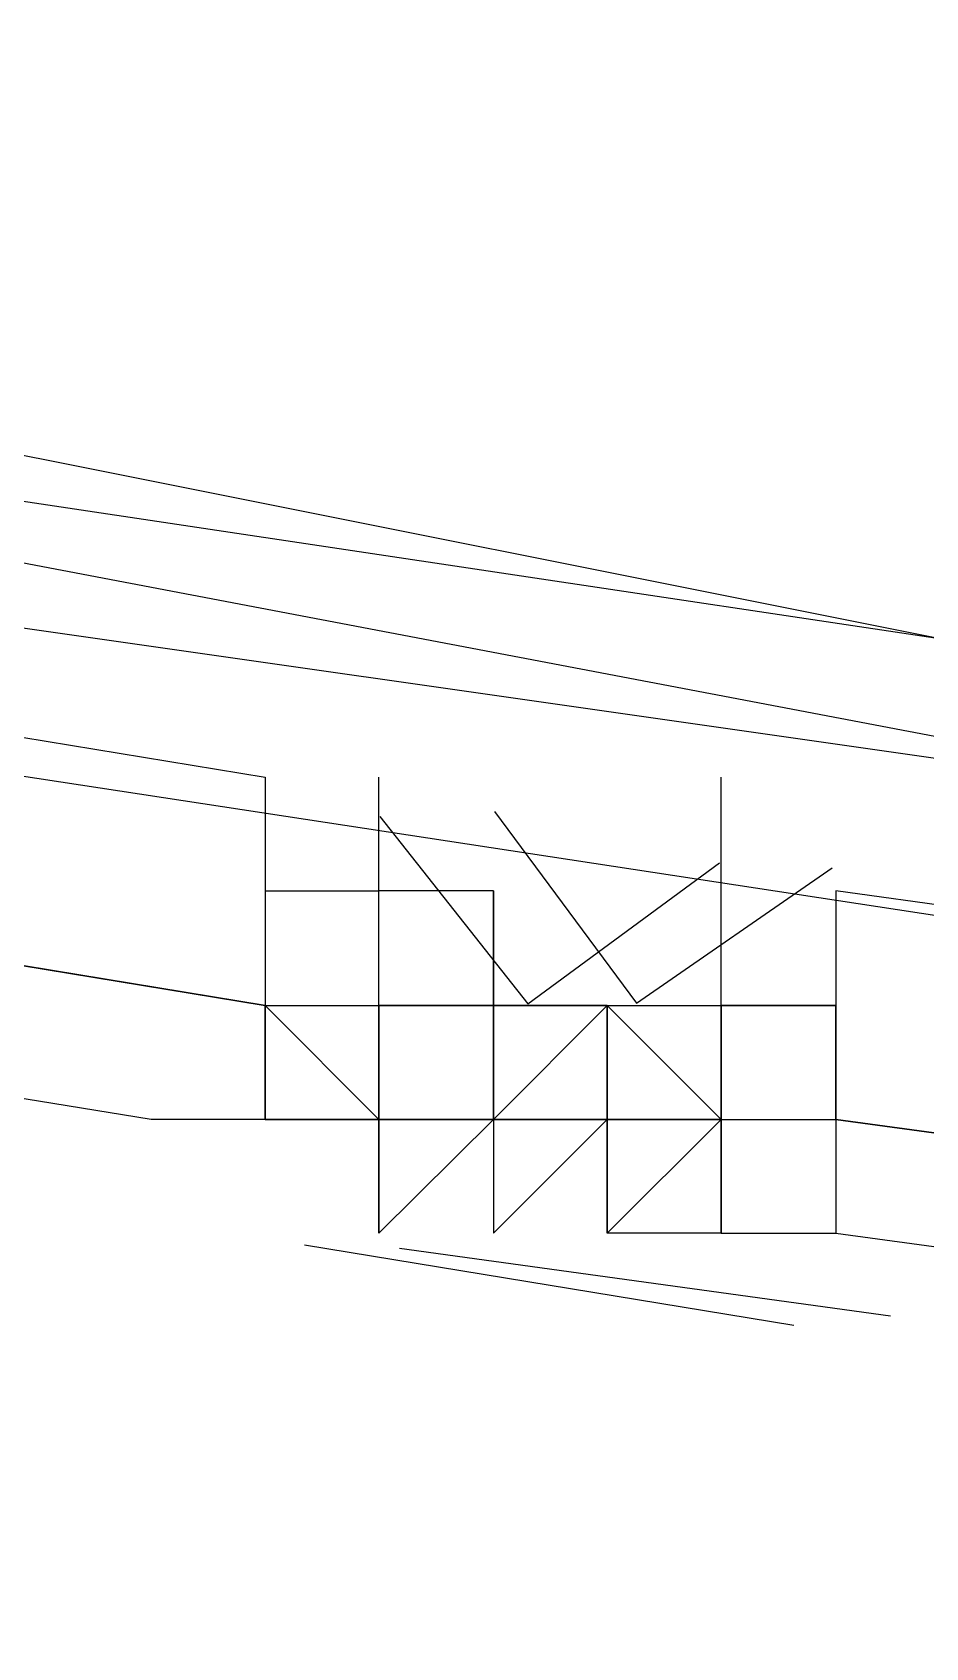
# Model space of a CAD drawing. Header units: feet. Extents: x -84 to 198, y -22 to 181.
# Drawn here: x 48.0128 to 48.1172, y 17.2893 to 17.4782 of the extents above; entities that cross this region are included whole.
import ezdxf

# ---------------------------------------------------------------- set-up
doc = ezdxf.new("R2010")
doc.units = ezdxf.units.FT
doc.layers.add('A-LINEA', color=7, linetype='CONTINUOUS')

msp = doc.modelspace()

# ---------------------------------------------------------------- linework, layer by layer
at = {"layer": 'A-LINEA'}
for p, q in [((48.04, 17.3911), (48.04, 17.3911)), ((48.04, 17.3911), (48.04, 17.3911)), ((48.04, 17.3911), (48.04, 17.3911)), ((48.04, 17.3911), (48.04, 17.3911)), ((48.04, 17.3911), (48.04, 17.3911)), ((48.04, 17.3911), (48.04, 17.3911)), ((48.04, 17.3911), (48.04, 17.3911)), ((48.04, 17.3911), (48.04, 17.3911)), ((48.0533, 17.3911), (48.0533, 17.3911)), ((48.0533, 17.3911), (48.0533, 17.3911)), ((48.0533, 17.3911), (48.0533, 17.3911)), ((48.0533, 17.3911), (48.0533, 17.3911)), ((48.04, 17.3778), (48.04, 17.3778)), ((48.04, 17.3778), (48.04, 17.3778)), ((48.04, 17.3778), (48.04, 17.3778)), ((48.04, 17.3778), (48.04, 17.3778)), ((48.04, 17.3778), (48.04, 17.3644)), ((48.04, 17.3778), (48.04, 17.3778)), ((48.04, 17.3778), (48.04, 17.3778)), ((48.04, 17.3778), (48.04, 17.3778)), ((48.04, 17.3778), (48.04, 17.3778)), ((48.04, 17.3778), (48.04, 17.3778)), ((48.04, 17.3778), (48.04, 17.3778)), ((48.04, 17.3778), (48.0533, 17.3778)), ((48.04, 17.3778), (48.04, 17.3778)), ((48.04, 17.3778), (48.04, 17.3778)), ((48.04, 17.3778), (48.04, 17.3778)), ((48.04, 17.3778), (48.04, 17.3778)), ((48.04, 17.3778), (48.04, 17.3778)), ((48.04, 17.3778), (48.04, 17.3778)), ((48.04, 17.3778), (48.04, 17.3644)), ((48.04, 17.3778), (48.04, 17.3778)), ((48.04, 17.3778), (48.04, 17.3778)), ((48.04, 17.3778), (48.04, 17.3778)), ((48.04, 17.3778), (48.04, 17.3778)), ((48.04, 17.3778), (48.04, 17.3778)), ((48.04, 17.3778), (48.04, 17.3778)), ((48.04, 17.3778), (48.0533, 17.3778)), ((48.04, 17.3778), (48.04, 17.3778)), ((48.04, 17.3778), (48.04, 17.3778)), ((48.0533, 17.3778), (48.0533, 17.3778)), ((48.0533, 17.3778), (48.0533, 17.3778)), ((48.0533, 17.3778), (48.0533, 17.3778)), ((48.0533, 17.3778), (48.0533, 17.3778)), ((48.0533, 17.3778), (48.0533, 17.3778)), ((48.0667, 17.3778), (48.0533, 17.3778)), ((48.0533, 17.3778), (48.0533, 17.3778)), ((48.0533, 17.3778), (48.0533, 17.3778)), ((48.0533, 17.3778), (48.0533, 17.3778)), ((48.0533, 17.3644), (48.0533, 17.3778)), ((48.0533, 17.3644), (48.0533, 17.3778)), ((48.0533, 17.3778), (48.0533, 17.3778)), ((48.0533, 17.3778), (48.0533, 17.3778)), ((48.0533, 17.3778), (48.0533, 17.3778)), ((48.0533, 17.3778), (48.0533, 17.3778)), ((48.0533, 17.3778), (48.0533, 17.3778)), ((48.0533, 17.3778), (48.0533, 17.3778)), ((48.0533, 17.3778), (48.0533, 17.3778)), ((48.0667, 17.3778), (48.0533, 17.3778)), ((48.0533, 17.3778), (48.0533, 17.3778)), ((48.0533, 17.3778), (48.0533, 17.3778)), ((48.0533, 17.3778), (48.0533, 17.3778)), ((48.0533, 17.3644), (48.0533, 17.3778)), ((48.0533, 17.3644), (48.0533, 17.3778)), ((48.0533, 17.3778), (48.0533, 17.3778)), ((48.0533, 17.3778), (48.0533, 17.3778)), ((48.0667, 17.3644), (48.0667, 17.3778)), ((48.0667, 17.3644), (48.0667, 17.3778)), ((48.0933, 17.3778), (48.0933, 17.3778)), ((48.0933, 17.3778), (48.0933, 17.3778)), ((48.0933, 17.3778), (48.0933, 17.3778)), ((48.0933, 17.3778), (48.0933, 17.3778)), ((48.0933, 17.3778), (48.0933, 17.3778)), ((48.0933, 17.3778), (48.0933, 17.3778)), ((48.0933, 17.3778), (48.0933, 17.3778)), ((48.0933, 17.3778), (48.0933, 17.3778)), ((48.0933, 17.3778), (48.0933, 17.3778)), ((48.0933, 17.3778), (48.0933, 17.3778)), ((48.0933, 17.3778), (48.0933, 17.3778)), ((48.0933, 17.3778), (48.0933, 17.3778)), ((48.0933, 17.3778), (48.0933, 17.3778)), ((48.0933, 17.3778), (48.0933, 17.3778)), ((48.1067, 17.3778), (48.1067, 17.3778)), ((48.1067, 17.3778), (48.1067, 17.3778)), ((48.1067, 17.3778), (48.1067, 17.3778)), ((48.1067, 17.3778), (48.1067, 17.3778)), ((48.1067, 17.3778), (48.1067, 17.3778)), ((48.1067, 17.3778), (48.1067, 17.3778)), ((48.1067, 17.3778), (48.1067, 17.3778)), ((48.1067, 17.3778), (48.1067, 17.3778)), ((48.1067, 17.3778), (48.1067, 17.3778)), ((48.1067, 17.3778), (48.1067, 17.3778)), ((48.1067, 17.3778), (48.1067, 17.3778)), ((48.1067, 17.3778), (48.1067, 17.3778)), ((48.1067, 17.3778), (48.1067, 17.3778)), ((48.1067, 17.3778), (48.1067, 17.3778)), ((48.1067, 17.3778), (48.1067, 17.3778)), ((48.1067, 17.3778), (48.1067, 17.3778)), ((48.04, 17.3644), (48.04, 17.3644)), ((48.04, 17.3644), (48.0533, 17.3644)), ((48.04, 17.3644), (48.0533, 17.3511)), ((48.04, 17.3644), (48.04, 17.3644)), ((48.04, 17.3644), (48.04, 17.3644)), ((48.04, 17.3644), (48.04, 17.3644)), ((48.04, 17.3644), (48.04, 17.3644)), ((48.04, 17.3511), (48.04, 17.3644)), ((48.04, 17.3511), (48.04, 17.3644)), ((48.04, 17.3644), (48.04, 17.3644)), ((48.04, 17.3644), (48.04, 17.3644)), ((48.04, 17.3644), (48.04, 17.3644)), ((48.04, 17.3644), (48.04, 17.3644)), ((48.04, 17.3644), (48.04, 17.3644)), ((48.04, 17.3644), (48.04, 17.3644)), ((48.04, 17.3644), (48.04, 17.3644)), ((48.04, 17.3644), (48.04, 17.3644)), ((48.04, 17.3644), (48.04, 17.3644)), ((48.04, 17.3644), (48.04, 17.3644)), ((48.04, 17.3644), (48.0533, 17.3644)), ((48.04, 17.3644), (48.0533, 17.3511)), ((48.04, 17.3644), (48.04, 17.3644)), ((48.04, 17.3644), (48.04, 17.3644)), ((48.04, 17.3644), (48.04, 17.3644)), ((48.04, 17.3644), (48.04, 17.3644)), ((48.04, 17.3511), (48.04, 17.3644)), ((48.04, 17.3511), (48.04, 17.3644)), ((48.04, 17.3644), (48.04, 17.3644)), ((48.04, 17.3644), (48.04, 17.3644)), ((48.04, 17.3644), (48.04, 17.3644)), ((48.04, 17.3644), (48.04, 17.3644)), ((48.04, 17.3644), (48.04, 17.3644)), ((48.04, 17.3644), (48.04, 17.3644)), ((48.04, 17.3644), (48.04, 17.3644)), ((48.04, 17.3644), (48.04, 17.3644)), ((48.04, 17.3644), (48.04, 17.3644)), ((48.0533, 17.3644), (48.0533, 17.3644)), ((48.0533, 17.3644), (48.0533, 17.3644)), ((48.0533, 17.3644), (48.0533, 17.3644)), ((48.0533, 17.3644), (48.0533, 17.3644)), ((48.0533, 17.3644), (48.0533, 17.3644)), ((48.0533, 17.3644), (48.0533, 17.3644)), ((48.0533, 17.3644), (48.0533, 17.3644)), ((48.0533, 17.3644), (48.0667, 17.3644)), ((48.0533, 17.3644), (48.0533, 17.3644)), ((48.0533, 17.3644), (48.0533, 17.3644)), ((48.0533, 17.3644), (48.0533, 17.3644)), ((48.0533, 17.3644), (48.0533, 17.3644)), ((48.0533, 17.3644), (48.0533, 17.3644)), ((48.0533, 17.3644), (48.0533, 17.3644)), ((48.0533, 17.3644), (48.0533, 17.3644)), ((48.0533, 17.3644), (48.0533, 17.3644)), ((48.0533, 17.3644), (48.0533, 17.3644)), ((48.0533, 17.3644), (48.0533, 17.3644)), ((48.0533, 17.3644), (48.0533, 17.3644)), ((48.0533, 17.3644), (48.0533, 17.3644)), ((48.0533, 17.3644), (48.0533, 17.3644)), ((48.0533, 17.3644), (48.0533, 17.3644)), ((48.0533, 17.3644), (48.0533, 17.3644)), ((48.0533, 17.3644), (48.0533, 17.3644)), ((48.0533, 17.3644), (48.0533, 17.3644)), ((48.0533, 17.3644), (48.0533, 17.3644)), ((48.0533, 17.3644), (48.0533, 17.3644)), ((48.0533, 17.3644), (48.0533, 17.3644)), ((48.0533, 17.3644), (48.0533, 17.3644)), ((48.0533, 17.3644), (48.0533, 17.3511)), ((48.0533, 17.3644), (48.0533, 17.3644)), ((48.0533, 17.3644), (48.0533, 17.3644)), ((48.0533, 17.3644), (48.0533, 17.3644)), ((48.0533, 17.3644), (48.0533, 17.3644)), ((48.0533, 17.3644), (48.0533, 17.3644)), ((48.0533, 17.3644), (48.0533, 17.3644)), ((48.0533, 17.3644), (48.0667, 17.3644)), ((48.0533, 17.3644), (48.0533, 17.3644)), ((48.0533, 17.3644), (48.0533, 17.3644)), ((48.0667, 17.3644), (48.0533, 17.3644)), ((48.0533, 17.3644), (48.0533, 17.3644)), ((48.0533, 17.3644), (48.0533, 17.3644)), ((48.0533, 17.3644), (48.0533, 17.3644)), ((48.0533, 17.3644), (48.0533, 17.3644)), ((48.0533, 17.3644), (48.0533, 17.3644)), ((48.0533, 17.3644), (48.0533, 17.3644)), ((48.0533, 17.3644), (48.0533, 17.3644)), ((48.0533, 17.3644), (48.0533, 17.3644)), ((48.0533, 17.3644), (48.0533, 17.3644)), ((48.0533, 17.3644), (48.0533, 17.3644)), ((48.0533, 17.3644), (48.0533, 17.3644)), ((48.0533, 17.3644), (48.0533, 17.3644)), ((48.0533, 17.3644), (48.0533, 17.3644)), ((48.0533, 17.3644), (48.0533, 17.3644)), ((48.0533, 17.3644), (48.0667, 17.3644)), ((48.0533, 17.3644), (48.0533, 17.3644)), ((48.0533, 17.3644), (48.0533, 17.3644)), ((48.0533, 17.3644), (48.0533, 17.3644)), ((48.0533, 17.3644), (48.0533, 17.3644)), ((48.0533, 17.3644), (48.0533, 17.3644)), ((48.0533, 17.3644), (48.0533, 17.3644)), ((48.0533, 17.3644), (48.0533, 17.3644)), ((48.0533, 17.3644), (48.0533, 17.3644)), ((48.0533, 17.3644), (48.0533, 17.3644)), ((48.0533, 17.3644), (48.0533, 17.3644)), ((48.0533, 17.3644), (48.0533, 17.3644)), ((48.0533, 17.3644), (48.0533, 17.3644)), ((48.0533, 17.3644), (48.0533, 17.3644)), ((48.0533, 17.3644), (48.0533, 17.3644)), ((48.0533, 17.3644), (48.0533, 17.3644)), ((48.0533, 17.3644), (48.0533, 17.3644)), ((48.0533, 17.3644), (48.0533, 17.3644)), ((48.0533, 17.3644), (48.0533, 17.3644)), ((48.0533, 17.3644), (48.0533, 17.3644)), ((48.0533, 17.3644), (48.0533, 17.3644)), ((48.0533, 17.3644), (48.0533, 17.3644)), ((48.0533, 17.3644), (48.0533, 17.3511)), ((48.0533, 17.3644), (48.0533, 17.3644)), ((48.0533, 17.3644), (48.0533, 17.3644)), ((48.0533, 17.3644), (48.0533, 17.3644)), ((48.0533, 17.3644), (48.0533, 17.3644)), ((48.0533, 17.3644), (48.0533, 17.3644)), ((48.0533, 17.3644), (48.0533, 17.3644)), ((48.0533, 17.3644), (48.0667, 17.3644)), ((48.0533, 17.3644), (48.0533, 17.3644)), ((48.0533, 17.3644), (48.0533, 17.3644)), ((48.0667, 17.3644), (48.0533, 17.3644)), ((48.0533, 17.3644), (48.0533, 17.3644)), ((48.0533, 17.3644), (48.0533, 17.3644)), ((48.0533, 17.3644), (48.0533, 17.3644)), ((48.0533, 17.3644), (48.0533, 17.3644)), ((48.0533, 17.3644), (48.0533, 17.3644)), ((48.0533, 17.3644), (48.0533, 17.3644)), ((48.0533, 17.3644), (48.0533, 17.3644)), ((48.0667, 17.3644), (48.0667, 17.3644)), ((48.0667, 17.3644), (48.0667, 17.3644)), ((48.0667, 17.3644), (48.0667, 17.3644)), ((48.0667, 17.3644), (48.0667, 17.3644)), ((48.0667, 17.3644), (48.0667, 17.3644)), ((48.0667, 17.3644), (48.0667, 17.3511)), ((48.0667, 17.3511), (48.0667, 17.3644)), ((48.0667, 17.3644), (48.0667, 17.3644)), ((48.0667, 17.3644), (48.08, 17.3644)), ((48.0667, 17.3644), (48.0667, 17.3644)), ((48.0667, 17.3644), (48.0667, 17.3644)), ((48.0667, 17.3644), (48.0667, 17.3644)), ((48.0667, 17.3644), (48.0667, 17.3511)), ((48.0667, 17.3644), (48.0667, 17.3644)), ((48.0667, 17.3644), (48.0667, 17.3644)), ((48.0667, 17.3644), (48.0667, 17.3511)), ((48.0667, 17.3644), (48.0667, 17.3644)), ((48.0667, 17.3644), (48.0667, 17.3644)), ((48.0667, 17.3511), (48.0667, 17.3644)), ((48.0667, 17.3644), (48.0667, 17.3644)), ((48.0667, 17.3644), (48.0667, 17.3511)), ((48.08, 17.3644), (48.0667, 17.3644)), ((48.0667, 17.3644), (48.0667, 17.3644)), ((48.0667, 17.3644), (48.0667, 17.3644)), ((48.0667, 17.3644), (48.0667, 17.3644)), ((48.0667, 17.3644), (48.0667, 17.3644)), ((48.08, 17.3644), (48.0667, 17.3511)), ((48.0667, 17.3644), (48.0667, 17.3644)), ((48.0667, 17.3644), (48.0667, 17.3644)), ((48.0667, 17.3644), (48.0667, 17.3644)), ((48.0667, 17.3644), (48.0667, 17.3644)), ((48.0667, 17.3644), (48.0667, 17.3644)), ((48.0667, 17.3644), (48.0667, 17.3644)), ((48.0667, 17.3644), (48.0667, 17.3644)), ((48.0667, 17.3644), (48.0667, 17.3644)), ((48.0667, 17.3644), (48.0667, 17.3644)), ((48.0667, 17.3644), (48.0667, 17.3511)), ((48.0667, 17.3644), (48.0667, 17.3644)), ((48.0667, 17.3644), (48.0667, 17.3644)), ((48.0667, 17.3644), (48.0667, 17.3644)), ((48.0667, 17.3644), (48.0667, 17.3644)), ((48.0667, 17.3644), (48.0667, 17.3644)), ((48.0667, 17.3644), (48.0667, 17.3644)), ((48.0667, 17.3644), (48.0667, 17.3644)), ((48.0667, 17.3644), (48.0667, 17.3511)), ((48.0667, 17.3511), (48.0667, 17.3644)), ((48.0667, 17.3644), (48.0667, 17.3644)), ((48.0667, 17.3644), (48.08, 17.3644)), ((48.0667, 17.3644), (48.0667, 17.3644)), ((48.0667, 17.3644), (48.0667, 17.3644)), ((48.0667, 17.3644), (48.0667, 17.3644)), ((48.0667, 17.3644), (48.0667, 17.3511)), ((48.0667, 17.3644), (48.0667, 17.3644)), ((48.0667, 17.3644), (48.0667, 17.3644)), ((48.0667, 17.3644), (48.0667, 17.3511)), ((48.0667, 17.3644), (48.0667, 17.3644)), ((48.0667, 17.3644), (48.0667, 17.3644)), ((48.0667, 17.3511), (48.0667, 17.3644)), ((48.0667, 17.3644), (48.0667, 17.3644)), ((48.0667, 17.3644), (48.0667, 17.3511)), ((48.08, 17.3644), (48.0667, 17.3644)), ((48.0667, 17.3644), (48.0667, 17.3644)), ((48.0667, 17.3644), (48.0667, 17.3644)), ((48.0667, 17.3644), (48.0667, 17.3644)), ((48.0667, 17.3644), (48.0667, 17.3644)), ((48.08, 17.3644), (48.0667, 17.3511)), ((48.0667, 17.3644), (48.0667, 17.3644)), ((48.0667, 17.3644), (48.0667, 17.3644)), ((48.0667, 17.3644), (48.0667, 17.3644)), ((48.0667, 17.3644), (48.0667, 17.3644)), ((48.0667, 17.3644), (48.0667, 17.3644)), ((48.0667, 17.3644), (48.0667, 17.3644)), ((48.0667, 17.3644), (48.0667, 17.3644)), ((48.0667, 17.3644), (48.0667, 17.3644)), ((48.0667, 17.3644), (48.0667, 17.3644)), ((48.0667, 17.3644), (48.0667, 17.3511)), ((48.0667, 17.3644), (48.0667, 17.3644)), ((48.0667, 17.3644), (48.0667, 17.3644)), ((48.08, 17.3644), (48.08, 17.3644)), ((48.08, 17.3644), (48.08, 17.3511)), ((48.08, 17.3644), (48.0933, 17.3644)), ((48.08, 17.3644), (48.08, 17.3644)), ((48.08, 17.3644), (48.08, 17.3644)), ((48.08, 17.3644), (48.08, 17.3644)), ((48.08, 17.3644), (48.08, 17.3644)), ((48.08, 17.3644), (48.08, 17.3644)), ((48.08, 17.3644), (48.08, 17.3644)), ((48.08, 17.3644), (48.08, 17.3644)), ((48.08, 17.3644), (48.08, 17.3644)), ((48.08, 17.3644), (48.0933, 17.3644)), ((48.08, 17.3644), (48.08, 17.3644)), ((48.08, 17.3644), (48.08, 17.3644)), ((48.08, 17.3644), (48.08, 17.3644)), ((48.08, 17.3511), (48.08, 17.3644)), ((48.08, 17.3644), (48.08, 17.3644)), ((48.08, 17.3644), (48.08, 17.3644)), ((48.08, 17.3644), (48.08, 17.3644)), ((48.08, 17.3644), (48.08, 17.3644)), ((48.08, 17.3644), (48.08, 17.3644)), ((48.08, 17.3644), (48.08, 17.3644)), ((48.08, 17.3644), (48.08, 17.3644)), ((48.08, 17.3644), (48.08, 17.3644)), ((48.08, 17.3644), (48.08, 17.3644)), ((48.08, 17.3644), (48.08, 17.3511)), ((48.08, 17.3644), (48.08, 17.3644)), ((48.08, 17.3644), (48.08, 17.3644)), ((48.08, 17.3644), (48.08, 17.3644)), ((48.08, 17.3644), (48.08, 17.3644)), ((48.08, 17.3644), (48.08, 17.3644)), ((48.08, 17.3511), (48.08, 17.3644)), ((48.08, 17.3644), (48.08, 17.3644)), ((48.08, 17.3644), (48.08, 17.3511)), ((48.08, 17.3644), (48.0933, 17.3644)), ((48.08, 17.3644), (48.08, 17.3644)), ((48.08, 17.3644), (48.08, 17.3644)), ((48.08, 17.3644), (48.08, 17.3644)), ((48.08, 17.3644), (48.08, 17.3644)), ((48.08, 17.3644), (48.08, 17.3644)), ((48.08, 17.3644), (48.08, 17.3644)), ((48.08, 17.3644), (48.08, 17.3644)), ((48.08, 17.3644), (48.08, 17.3644)), ((48.08, 17.3644), (48.0933, 17.3644)), ((48.08, 17.3644), (48.08, 17.3644)), ((48.08, 17.3644), (48.08, 17.3644)), ((48.08, 17.3644), (48.08, 17.3644)), ((48.08, 17.3511), (48.08, 17.3644)), ((48.08, 17.3644), (48.08, 17.3644)), ((48.08, 17.3644), (48.08, 17.3644)), ((48.08, 17.3644), (48.08, 17.3644)), ((48.08, 17.3644), (48.08, 17.3644)), ((48.08, 17.3644), (48.08, 17.3644)), ((48.08, 17.3644), (48.08, 17.3644)), ((48.08, 17.3644), (48.08, 17.3644)), ((48.08, 17.3644), (48.08, 17.3644)), ((48.08, 17.3644), (48.08, 17.3644)), ((48.08, 17.3644), (48.08, 17.3511)), ((48.08, 17.3644), (48.08, 17.3644)), ((48.08, 17.3644), (48.08, 17.3644)), ((48.08, 17.3644), (48.08, 17.3644)), ((48.08, 17.3644), (48.08, 17.3644)), ((48.08, 17.3644), (48.08, 17.3644)), ((48.08, 17.3511), (48.08, 17.3644)), ((48.0933, 17.3644), (48.0933, 17.3644)), ((48.0933, 17.3644), (48.0933, 17.3644)), ((48.0933, 17.3644), (48.0933, 17.3644)), ((48.0933, 17.3644), (48.0933, 17.3644)), ((48.0933, 17.3511), (48.0933, 17.3644)), ((48.0933, 17.3644), (48.0933, 17.3644)), ((48.0933, 17.3644), (48.0933, 17.3644)), ((48.0933, 17.3644), (48.0933, 17.3644)), ((48.0933, 17.3644), (48.0933, 17.3644)), ((48.0933, 17.3644), (48.0933, 17.3644)), ((48.0933, 17.3644), (48.0933, 17.3644)), ((48.0933, 17.3644), (48.0933, 17.3644)), ((48.0933, 17.3644), (48.0933, 17.3644)), ((48.0933, 17.3644), (48.0933, 17.3644)), ((48.0933, 17.3644), (48.0933, 17.3644)), ((48.1067, 17.3644), (48.0933, 17.3644)), ((48.0933, 17.3644), (48.0933, 17.3644)), ((48.0933, 17.3644), (48.0933, 17.3644)), ((48.0933, 17.3644), (48.0933, 17.3644)), ((48.0933, 17.3644), (48.0933, 17.3644)), ((48.0933, 17.3644), (48.0933, 17.3644)), ((48.0933, 17.3644), (48.0933, 17.3644)), ((48.0933, 17.3644), (48.0933, 17.3644)), ((48.0933, 17.3644), (48.0933, 17.3644)), ((48.1067, 17.3644), (48.0933, 17.3644)), ((48.0933, 17.3644), (48.0933, 17.3644)), ((48.0933, 17.3644), (48.0933, 17.3644)), ((48.0933, 17.3644), (48.0933, 17.3644)), ((48.0933, 17.3644), (48.1067, 17.3644)), ((48.0933, 17.3644), (48.0933, 17.3644)), ((48.0933, 17.3644), (48.0933, 17.3644)), ((48.0933, 17.3644), (48.0933, 17.3644)), ((48.0933, 17.3644), (48.0933, 17.3644)), ((48.0933, 17.3644), (48.0933, 17.3644)), ((48.0933, 17.3644), (48.0933, 17.3644)), ((48.0933, 17.3644), (48.0933, 17.3644)), ((48.0933, 17.3644), (48.0933, 17.3644)), ((48.0933, 17.3644), (48.0933, 17.3644)), ((48.0933, 17.3644), (48.0933, 17.3644)), ((48.0933, 17.3644), (48.0933, 17.3644)), ((48.0933, 17.3511), (48.0933, 17.3644)), ((48.0933, 17.3644), (48.0933, 17.3644)), ((48.0933, 17.3644), (48.0933, 17.3644)), ((48.0933, 17.3644), (48.0933, 17.3644)), ((48.0933, 17.3644), (48.0933, 17.3644)), ((48.0933, 17.3644), (48.0933, 17.3644)), ((48.0933, 17.3644), (48.0933, 17.3644)), ((48.0933, 17.3644), (48.0933, 17.3644)), ((48.0933, 17.3644), (48.0933, 17.3644)), ((48.0933, 17.3644), (48.0933, 17.3644)), ((48.0933, 17.3644), (48.0933, 17.3644)), ((48.1067, 17.3644), (48.0933, 17.3644)), ((48.0933, 17.3644), (48.0933, 17.3644)), ((48.0933, 17.3644), (48.0933, 17.3644)), ((48.0933, 17.3644), (48.0933, 17.3644)), ((48.0933, 17.3644), (48.0933, 17.3644)), ((48.0933, 17.3644), (48.0933, 17.3644)), ((48.0933, 17.3644), (48.0933, 17.3644)), ((48.0933, 17.3644), (48.0933, 17.3644)), ((48.0933, 17.3644), (48.0933, 17.3644)), ((48.1067, 17.3644), (48.0933, 17.3644)), ((48.0933, 17.3644), (48.0933, 17.3644)), ((48.0933, 17.3644), (48.0933, 17.3644)), ((48.0933, 17.3644), (48.0933, 17.3644)), ((48.0933, 17.3644), (48.1067, 17.3644)), ((48.0933, 17.3644), (48.0933, 17.3644)), ((48.0933, 17.3644), (48.0933, 17.3644)), ((48.0933, 17.3644), (48.0933, 17.3644)), ((48.0933, 17.3644), (48.0933, 17.3644)), ((48.0933, 17.3644), (48.0933, 17.3644)), ((48.0933, 17.3644), (48.0933, 17.3644)), ((48.0933, 17.3644), (48.0933, 17.3644)), ((48.1067, 17.3644), (48.1067, 17.3644)), ((48.1067, 17.3644), (48.1067, 17.3644)), ((48.1067, 17.3644), (48.1067, 17.3644)), ((48.1067, 17.3644), (48.1067, 17.3644)), ((48.1067, 17.3644), (48.1067, 17.3644)), ((48.1067, 17.3644), (48.1067, 17.3644)), ((48.1067, 17.3644), (48.1067, 17.3644)), ((48.1067, 17.3644), (48.1067, 17.3644)), ((48.1067, 17.3644), (48.1067, 17.3644)), ((48.1067, 17.3644), (48.1067, 17.3644)), ((48.1067, 17.3644), (48.1067, 17.3644)), ((48.1067, 17.3511), (48.1067, 17.3644)), ((48.1067, 17.3644), (48.1067, 17.3644)), ((48.1067, 17.3644), (48.1067, 17.3644)), ((48.1067, 17.3644), (48.1067, 17.3644)), ((48.1067, 17.3644), (48.1067, 17.3644)), ((48.1067, 17.3644), (48.1067, 17.3644)), ((48.1067, 17.3644), (48.1067, 17.3644)), ((48.1067, 17.3644), (48.1067, 17.3644)), ((48.1067, 17.3644), (48.1067, 17.3644)), ((48.1067, 17.3644), (48.1067, 17.3644)), ((48.1067, 17.3644), (48.1067, 17.3644)), ((48.1067, 17.3644), (48.1067, 17.3644)), ((48.1067, 17.3511), (48.1067, 17.3644)), ((48.04, 17.3511), (48.04, 17.3511)), ((48.04, 17.3511), (48.04, 17.3511)), ((48.04, 17.3511), (48.04, 17.3511)), ((48.04, 17.3511), (48.04, 17.3511)), ((48.04, 17.3511), (48.04, 17.3511)), ((48.04, 17.3511), (48.04, 17.3511)), ((48.04, 17.3511), (48.04, 17.3511)), ((48.04, 17.3511), (48.04, 17.3511)), ((48.04, 17.3511), (48.0533, 17.3511)), ((48.04, 17.3511), (48.04, 17.3511)), ((48.04, 17.3511), (48.04, 17.3511)), ((48.04, 17.3511), (48.04, 17.3511)), ((48.04, 17.3511), (48.04, 17.3511)), ((48.04, 17.3511), (48.04, 17.3511)), ((48.04, 17.3511), (48.04, 17.3511)), ((48.0533, 17.3511), (48.04, 17.3511)), ((48.04, 17.3511), (48.04, 17.3511)), ((48.04, 17.3511), (48.04, 17.3511)), ((48.04, 17.3511), (48.04, 17.3511)), ((48.04, 17.3511), (48.04, 17.3511)), ((48.04, 17.3511), (48.04, 17.3511)), ((48.04, 17.3511), (48.04, 17.3511)), ((48.04, 17.3511), (48.04, 17.3511)), ((48.04, 17.3511), (48.04, 17.3511)), ((48.04, 17.3511), (48.04, 17.3511)), ((48.04, 17.3511), (48.04, 17.3511)), ((48.04, 17.3511), (48.04, 17.3511)), ((48.04, 17.3511), (48.04, 17.3511)), ((48.04, 17.3511), (48.04, 17.3511)), ((48.04, 17.3511), (48.04, 17.3511)), ((48.04, 17.3511), (48.04, 17.3511)), ((48.04, 17.3511), (48.04, 17.3511)), ((48.04, 17.3511), (48.04, 17.3511)), ((48.04, 17.3511), (48.0533, 17.3511)), ((48.04, 17.3511), (48.04, 17.3511)), ((48.04, 17.3511), (48.04, 17.3511)), ((48.04, 17.3511), (48.04, 17.3511)), ((48.04, 17.3511), (48.04, 17.3511)), ((48.04, 17.3511), (48.04, 17.3511)), ((48.04, 17.3511), (48.04, 17.3511)), ((48.0533, 17.3511), (48.04, 17.3511)), ((48.04, 17.3511), (48.04, 17.3511)), ((48.04, 17.3511), (48.04, 17.3511)), ((48.04, 17.3511), (48.04, 17.3511)), ((48.04, 17.3511), (48.04, 17.3511)), ((48.04, 17.3511), (48.04, 17.3511)), ((48.04, 17.3511), (48.04, 17.3511)), ((48.04, 17.3511), (48.04, 17.3511)), ((48.04, 17.3511), (48.04, 17.3511)), ((48.04, 17.3511), (48.04, 17.3511)), ((48.0533, 17.3511), (48.0533, 17.3511)), ((48.0533, 17.3511), (48.0533, 17.3511)), ((48.0533, 17.3511), (48.0667, 17.3511)), ((48.0533, 17.3511), (48.0533, 17.3511)), ((48.0533, 17.3511), (48.0533, 17.3511)), ((48.0533, 17.3511), (48.0533, 17.3511)), ((48.0533, 17.3511), (48.0533, 17.3511)), ((48.0533, 17.3511), (48.0533, 17.3511)), ((48.0533, 17.3511), (48.0533, 17.3511)), ((48.0533, 17.3511), (48.0533, 17.3511)), ((48.0533, 17.3511), (48.0533, 17.3511)), ((48.0533, 17.3511), (48.0533, 17.3511)), ((48.0533, 17.3511), (48.0533, 17.3511)), ((48.0533, 17.3511), (48.0533, 17.3511)), ((48.0533, 17.3511), (48.0533, 17.3511)), ((48.0533, 17.3511), (48.0533, 17.3511)), ((48.0533, 17.3511), (48.0533, 17.3511)), ((48.0533, 17.3511), (48.0533, 17.3511)), ((48.0533, 17.3511), (48.0533, 17.3511)), ((48.0533, 17.3511), (48.0533, 17.3511)), ((48.0533, 17.3511), (48.0533, 17.3511)), ((48.0533, 17.3511), (48.0533, 17.3511)), ((48.0533, 17.3511), (48.0533, 17.3511)), ((48.0533, 17.3511), (48.0533, 17.3511)), ((48.0533, 17.3511), (48.0533, 17.3511)), ((48.0533, 17.3511), (48.0533, 17.3511)), ((48.0533, 17.3511), (48.0533, 17.3511)), ((48.0533, 17.3511), (48.0533, 17.3511)), ((48.0533, 17.3511), (48.0533, 17.3511)), ((48.0667, 17.3511), (48.0533, 17.3511)), ((48.0667, 17.3511), (48.0533, 17.3511)), ((48.0533, 17.3511), (48.0533, 17.3511)), ((48.0533, 17.3511), (48.0533, 17.3511)), ((48.0533, 17.3511), (48.0533, 17.3511)), ((48.0533, 17.3511), (48.0533, 17.3511)), ((48.0533, 17.3511), (48.0533, 17.3511)), ((48.0533, 17.3511), (48.0533, 17.3511)), ((48.0667, 17.3511), (48.0533, 17.3511)), ((48.0533, 17.3511), (48.0533, 17.3511)), ((48.0533, 17.3511), (48.0533, 17.3511)), ((48.0533, 17.3511), (48.0533, 17.3511)), ((48.0533, 17.3511), (48.0533, 17.3511)), ((48.0533, 17.3511), (48.0533, 17.3511)), ((48.0533, 17.3511), (48.0533, 17.3511)), ((48.0533, 17.3511), (48.0533, 17.3511)), ((48.0533, 17.3511), (48.0533, 17.3511)), ((48.0533, 17.3511), (48.0533, 17.3511)), ((48.0533, 17.3511), (48.0533, 17.3378)), ((48.0533, 17.3511), (48.0533, 17.3511)), ((48.0533, 17.3511), (48.0533, 17.3511)), ((48.0533, 17.3511), (48.0533, 17.3511)), ((48.0533, 17.3511), (48.0533, 17.3511)), ((48.0533, 17.3378), (48.0533, 17.3511)), ((48.0533, 17.3511), (48.0667, 17.3511)), ((48.0533, 17.3511), (48.0533, 17.3511)), ((48.0533, 17.3511), (48.0533, 17.3511)), ((48.0533, 17.3511), (48.0667, 17.3511)), ((48.0533, 17.3511), (48.0533, 17.3511)), ((48.0533, 17.3511), (48.0533, 17.3511)), ((48.0533, 17.3511), (48.0533, 17.3511)), ((48.0533, 17.3511), (48.0533, 17.3511)), ((48.0533, 17.3511), (48.0533, 17.3511)), ((48.0533, 17.3511), (48.0533, 17.3511)), ((48.0533, 17.3511), (48.0533, 17.3511)), ((48.0533, 17.3511), (48.0533, 17.3511)), ((48.0533, 17.3511), (48.0533, 17.3511)), ((48.0533, 17.3511), (48.0533, 17.3511)), ((48.0533, 17.3511), (48.0533, 17.3511)), ((48.0533, 17.3511), (48.0533, 17.3511)), ((48.0533, 17.3511), (48.0533, 17.3511)), ((48.0533, 17.3511), (48.0533, 17.3511)), ((48.0533, 17.3511), (48.0533, 17.3511)), ((48.0533, 17.3511), (48.0533, 17.3511)), ((48.0533, 17.3511), (48.0533, 17.3511)), ((48.0533, 17.3511), (48.0533, 17.3511)), ((48.0533, 17.3511), (48.0533, 17.3511)), ((48.0533, 17.3511), (48.0533, 17.3511)), ((48.0533, 17.3511), (48.0533, 17.3511)), ((48.0533, 17.3511), (48.0533, 17.3511)), ((48.0533, 17.3511), (48.0533, 17.3511)), ((48.0533, 17.3511), (48.0533, 17.3511)), ((48.0533, 17.3511), (48.0533, 17.3511)), ((48.0533, 17.3511), (48.0533, 17.3511)), ((48.0667, 17.3511), (48.0533, 17.3511)), ((48.0667, 17.3511), (48.0533, 17.3511)), ((48.0533, 17.3511), (48.0533, 17.3511)), ((48.0533, 17.3511), (48.0533, 17.3511)), ((48.0533, 17.3511), (48.0533, 17.3511)), ((48.0533, 17.3511), (48.0533, 17.3511)), ((48.0533, 17.3511), (48.0533, 17.3511)), ((48.0533, 17.3511), (48.0533, 17.3511)), ((48.0667, 17.3511), (48.0533, 17.3511)), ((48.0533, 17.3511), (48.0533, 17.3511)), ((48.0533, 17.3511), (48.0533, 17.3511)), ((48.0533, 17.3511), (48.0533, 17.3511)), ((48.0533, 17.3511), (48.0533, 17.3511)), ((48.0533, 17.3511), (48.0533, 17.3511)), ((48.0533, 17.3511), (48.0533, 17.3511)), ((48.0533, 17.3511), (48.0533, 17.3511)), ((48.0533, 17.3511), (48.0533, 17.3511)), ((48.0533, 17.3511), (48.0533, 17.3511)), ((48.0533, 17.3511), (48.0533, 17.3378)), ((48.0533, 17.3511), (48.0533, 17.3511)), ((48.0533, 17.3511), (48.0533, 17.3511)), ((48.0533, 17.3511), (48.0533, 17.3511)), ((48.0533, 17.3511), (48.0533, 17.3511)), ((48.0533, 17.3378), (48.0533, 17.3511)), ((48.0533, 17.3511), (48.0667, 17.3511)), ((48.0667, 17.3511), (48.0667, 17.3511)), ((48.0667, 17.3511), (48.0667, 17.3511)), ((48.0667, 17.3511), (48.0667, 17.3511)), ((48.0667, 17.3511), (48.0667, 17.3511)), ((48.0667, 17.3511), (48.0667, 17.3511)), ((48.0667, 17.3511), (48.0667, 17.3511)), ((48.0667, 17.3511), (48.0667, 17.3511)), ((48.0667, 17.3378), (48.08, 17.3511)), ((48.0667, 17.3511), (48.0667, 17.3511)), ((48.0667, 17.3511), (48.0667, 17.3511)), ((48.0667, 17.3511), (48.0667, 17.3511)), ((48.0667, 17.3511), (48.0667, 17.3511)), ((48.0667, 17.3511), (48.0667, 17.3511)), ((48.0667, 17.3511), (48.0667, 17.3511)), ((48.0667, 17.3511), (48.0667, 17.3511)), ((48.0667, 17.3511), (48.0667, 17.3511)), ((48.0667, 17.3511), (48.0667, 17.3511)), ((48.0667, 17.3511), (48.0667, 17.3511)), ((48.0667, 17.3511), (48.0667, 17.3511)), ((48.0667, 17.3511), (48.0667, 17.3511)), ((48.0667, 17.3511), (48.0667, 17.3511)), ((48.0667, 17.3511), (48.0667, 17.3511)), ((48.0667, 17.3511), (48.0667, 17.3511)), ((48.0667, 17.3511), (48.0667, 17.3511)), ((48.0667, 17.3511), (48.0667, 17.3511)), ((48.0667, 17.3511), (48.0667, 17.3378)), ((48.0667, 17.3511), (48.0667, 17.3511)), ((48.0667, 17.3511), (48.0667, 17.3511)), ((48.0667, 17.3511), (48.0667, 17.3511)), ((48.08, 17.3511), (48.0667, 17.3511)), ((48.0667, 17.3511), (48.0667, 17.3511)), ((48.0667, 17.3511), (48.0667, 17.3511)), ((48.0667, 17.3511), (48.0667, 17.3511)), ((48.0667, 17.3511), (48.0667, 17.3511)), ((48.0667, 17.3511), (48.0667, 17.3511)), ((48.08, 17.3511), (48.0667, 17.3511)), ((48.0667, 17.3511), (48.0667, 17.3511)), ((48.08, 17.3511), (48.0667, 17.3511)), ((48.0667, 17.3511), (48.0667, 17.3511)), ((48.0667, 17.3511), (48.0667, 17.3511)), ((48.0667, 17.3511), (48.0667, 17.3511)), ((48.0667, 17.3511), (48.0667, 17.3511)), ((48.0667, 17.3511), (48.0667, 17.3511)), ((48.0667, 17.3511), (48.0667, 17.3511)), ((48.0667, 17.3511), (48.0667, 17.3511)), ((48.0667, 17.3511), (48.0667, 17.3511)), ((48.0667, 17.3511), (48.0667, 17.3511)), ((48.0667, 17.3511), (48.0667, 17.3511)), ((48.0667, 17.3511), (48.0667, 17.3511)), ((48.0667, 17.3511), (48.0667, 17.3511)), ((48.0667, 17.3511), (48.0667, 17.3511)), ((48.0667, 17.3378), (48.08, 17.3511)), ((48.0667, 17.3511), (48.0667, 17.3511)), ((48.0667, 17.3511), (48.0667, 17.3511)), ((48.0667, 17.3511), (48.0667, 17.3511)), ((48.0667, 17.3511), (48.0667, 17.3511)), ((48.0667, 17.3511), (48.0667, 17.3511)), ((48.0667, 17.3511), (48.0667, 17.3511)), ((48.0667, 17.3511), (48.0667, 17.3511)), ((48.0667, 17.3511), (48.0667, 17.3511)), ((48.0667, 17.3511), (48.0667, 17.3511)), ((48.0667, 17.3511), (48.0667, 17.3511)), ((48.0667, 17.3511), (48.0667, 17.3511)), ((48.0667, 17.3511), (48.0667, 17.3511)), ((48.0667, 17.3511), (48.0667, 17.3511)), ((48.0667, 17.3511), (48.0667, 17.3511)), ((48.0667, 17.3511), (48.0667, 17.3511)), ((48.0667, 17.3511), (48.0667, 17.3511)), ((48.0667, 17.3511), (48.0667, 17.3511)), ((48.0667, 17.3511), (48.0667, 17.3378)), ((48.0667, 17.3511), (48.0667, 17.3511)), ((48.0667, 17.3511), (48.0667, 17.3511)), ((48.0667, 17.3511), (48.0667, 17.3511)), ((48.08, 17.3511), (48.0667, 17.3511)), ((48.0667, 17.3511), (48.0667, 17.3511)), ((48.0667, 17.3511), (48.0667, 17.3511)), ((48.0667, 17.3511), (48.0667, 17.3511)), ((48.0667, 17.3511), (48.0667, 17.3511)), ((48.0667, 17.3511), (48.0667, 17.3511)), ((48.08, 17.3511), (48.0667, 17.3511)), ((48.0667, 17.3511), (48.0667, 17.3511)), ((48.08, 17.3511), (48.0667, 17.3511)), ((48.0667, 17.3511), (48.0667, 17.3511)), ((48.0667, 17.3511), (48.0667, 17.3511)), ((48.0667, 17.3511), (48.0667, 17.3511)), ((48.0667, 17.3511), (48.0667, 17.3511)), ((48.0667, 17.3511), (48.0667, 17.3511)), ((48.0667, 17.3511), (48.0667, 17.3511)), ((48.08, 17.3511), (48.08, 17.3511)), ((48.08, 17.3511), (48.08, 17.3511)), ((48.08, 17.3511), (48.08, 17.3511)), ((48.08, 17.3511), (48.08, 17.3511)), ((48.08, 17.3511), (48.08, 17.3378)), ((48.08, 17.3511), (48.08, 17.3511)), ((48.08, 17.3511), (48.08, 17.3511)), ((48.08, 17.3511), (48.08, 17.3511)), ((48.08, 17.3511), (48.08, 17.3511)), ((48.08, 17.3511), (48.08, 17.3511)), ((48.08, 17.3511), (48.0933, 17.3511)), ((48.08, 17.3511), (48.08, 17.3511)), ((48.08, 17.3511), (48.08, 17.3511)), ((48.08, 17.3511), (48.0933, 17.3511)), ((48.08, 17.3511), (48.08, 17.3511)), ((48.08, 17.3511), (48.08, 17.3378)), ((48.08, 17.3511), (48.08, 17.3511)), ((48.08, 17.3511), (48.08, 17.3511)), ((48.08, 17.3511), (48.08, 17.3511)), ((48.08, 17.3511), (48.08, 17.3511)), ((48.08, 17.3511), (48.08, 17.3511)), ((48.08, 17.3378), (48.08, 17.3511)), ((48.08, 17.3511), (48.08, 17.3511)), ((48.08, 17.3511), (48.08, 17.3511)), ((48.08, 17.3511), (48.08, 17.3511)), ((48.08, 17.3511), (48.08, 17.3511)), ((48.08, 17.3511), (48.08, 17.3511)), ((48.08, 17.3511), (48.08, 17.3511)), ((48.08, 17.3511), (48.08, 17.3511)), ((48.08, 17.3511), (48.08, 17.3511)), ((48.08, 17.3511), (48.08, 17.3511)), ((48.08, 17.3511), (48.08, 17.3511)), ((48.08, 17.3511), (48.08, 17.3511)), ((48.08, 17.3511), (48.08, 17.3511)), ((48.0933, 17.3511), (48.08, 17.3511)), ((48.08, 17.3511), (48.08, 17.3511)), ((48.08, 17.3511), (48.08, 17.3511)), ((48.08, 17.3511), (48.08, 17.3511)), ((48.08, 17.3511), (48.08, 17.3511)), ((48.08, 17.3511), (48.08, 17.3511)), ((48.08, 17.3511), (48.08, 17.3378)), ((48.08, 17.3511), (48.08, 17.3511)), ((48.08, 17.3511), (48.08, 17.3511)), ((48.08, 17.3511), (48.08, 17.3511)), ((48.08, 17.3511), (48.08, 17.3511)), ((48.08, 17.3511), (48.08, 17.3511)), ((48.08, 17.3511), (48.08, 17.3511)), ((48.08, 17.3511), (48.08, 17.3511)), ((48.08, 17.3511), (48.08, 17.3511)), ((48.08, 17.3511), (48.08, 17.3511)), ((48.08, 17.3511), (48.08, 17.3511)), ((48.08, 17.3511), (48.08, 17.3511)), ((48.08, 17.3511), (48.08, 17.3511)), ((48.08, 17.3511), (48.08, 17.3511)), ((48.08, 17.3511), (48.08, 17.3511)), ((48.08, 17.3511), (48.08, 17.3511)), ((48.08, 17.3511), (48.08, 17.3511)), ((48.08, 17.3511), (48.08, 17.3511)), ((48.08, 17.3511), (48.08, 17.3511)), ((48.08, 17.3511), (48.08, 17.3511)), ((48.08, 17.3511), (48.08, 17.3378)), ((48.08, 17.3511), (48.08, 17.3511)), ((48.08, 17.3511), (48.08, 17.3511)), ((48.08, 17.3511), (48.08, 17.3511)), ((48.08, 17.3511), (48.08, 17.3511)), ((48.08, 17.3511), (48.08, 17.3511)), ((48.08, 17.3511), (48.0933, 17.3511)), ((48.08, 17.3511), (48.08, 17.3511)), ((48.08, 17.3511), (48.08, 17.3511)), ((48.08, 17.3511), (48.0933, 17.3511)), ((48.08, 17.3511), (48.08, 17.3511)), ((48.08, 17.3511), (48.08, 17.3378)), ((48.08, 17.3511), (48.08, 17.3511)), ((48.08, 17.3511), (48.08, 17.3511)), ((48.08, 17.3511), (48.08, 17.3511)), ((48.08, 17.3511), (48.08, 17.3511)), ((48.08, 17.3511), (48.08, 17.3511)), ((48.08, 17.3378), (48.08, 17.3511)), ((48.08, 17.3511), (48.08, 17.3511)), ((48.08, 17.3511), (48.08, 17.3511)), ((48.08, 17.3511), (48.08, 17.3511)), ((48.08, 17.3511), (48.08, 17.3511)), ((48.08, 17.3511), (48.08, 17.3511)), ((48.08, 17.3511), (48.08, 17.3511)), ((48.08, 17.3511), (48.08, 17.3511)), ((48.08, 17.3511), (48.08, 17.3511)), ((48.08, 17.3511), (48.08, 17.3511)), ((48.08, 17.3511), (48.08, 17.3511)), ((48.08, 17.3511), (48.08, 17.3511)), ((48.08, 17.3511), (48.08, 17.3511)), ((48.0933, 17.3511), (48.08, 17.3511)), ((48.08, 17.3511), (48.08, 17.3511)), ((48.08, 17.3511), (48.08, 17.3511)), ((48.08, 17.3511), (48.08, 17.3511)), ((48.08, 17.3511), (48.08, 17.3511)), ((48.08, 17.3511), (48.08, 17.3511)), ((48.08, 17.3511), (48.08, 17.3378)), ((48.08, 17.3511), (48.08, 17.3511)), ((48.08, 17.3511), (48.08, 17.3511)), ((48.08, 17.3511), (48.08, 17.3511)), ((48.08, 17.3511), (48.08, 17.3511)), ((48.08, 17.3511), (48.08, 17.3511)), ((48.08, 17.3511), (48.08, 17.3511)), ((48.08, 17.3511), (48.08, 17.3511)), ((48.08, 17.3511), (48.08, 17.3511)), ((48.08, 17.3511), (48.08, 17.3511)), ((48.08, 17.3511), (48.08, 17.3511)), ((48.08, 17.3511), (48.08, 17.3511)), ((48.08, 17.3511), (48.08, 17.3511)), ((48.08, 17.3511), (48.08, 17.3511)), ((48.08, 17.3511), (48.08, 17.3511)), ((48.08, 17.3511), (48.08, 17.3511)), ((48.0933, 17.3511), (48.0933, 17.3511)), ((48.0933, 17.3511), (48.0933, 17.3511)), ((48.0933, 17.3511), (48.0933, 17.3511)), ((48.0933, 17.3511), (48.0933, 17.3511)), ((48.0933, 17.3511), (48.0933, 17.3511)), ((48.0933, 17.3511), (48.0933, 17.3511)), ((48.0933, 17.3511), (48.0933, 17.3511)), ((48.0933, 17.3511), (48.0933, 17.3511)), ((48.0933, 17.3511), (48.0933, 17.3511)), ((48.0933, 17.3511), (48.0933, 17.3511)), ((48.0933, 17.3511), (48.0933, 17.3511)), ((48.0933, 17.3511), (48.0933, 17.3511)), ((48.0933, 17.3511), (48.0933, 17.3511)), ((48.0933, 17.3511), (48.0933, 17.3511)), ((48.0933, 17.3511), (48.0933, 17.3511)), ((48.0933, 17.3511), (48.0933, 17.3511)), ((48.0933, 17.3511), (48.0933, 17.3511)), ((48.0933, 17.3511), (48.0933, 17.3511)), ((48.0933, 17.3511), (48.0933, 17.3511)), ((48.0933, 17.3511), (48.0933, 17.3511)), ((48.0933, 17.3511), (48.0933, 17.3511)), ((48.0933, 17.3511), (48.0933, 17.3511)), ((48.0933, 17.3511), (48.0933, 17.3511)), ((48.0933, 17.3511), (48.0933, 17.3511)), ((48.0933, 17.3511), (48.0933, 17.3511)), ((48.0933, 17.3378), (48.0933, 17.3511)), ((48.0933, 17.3378), (48.0933, 17.3511)), ((48.0933, 17.3511), (48.0933, 17.3511)), ((48.0933, 17.3511), (48.0933, 17.3511)), ((48.0933, 17.3378), (48.0933, 17.3511)), ((48.0933, 17.3378), (48.0933, 17.3511)), ((48.0933, 17.3511), (48.0933, 17.3511)), ((48.0933, 17.3511), (48.0933, 17.3511)), ((48.0933, 17.3511), (48.1067, 17.3511)), ((48.0933, 17.3511), (48.1067, 17.3511)), ((48.0933, 17.3511), (48.0933, 17.3511)), ((48.0933, 17.3511), (48.0933, 17.3511)), ((48.0933, 17.3511), (48.0933, 17.3511)), ((48.0933, 17.3511), (48.0933, 17.3511)), ((48.0933, 17.3511), (48.0933, 17.3511)), ((48.0933, 17.3511), (48.0933, 17.3511)), ((48.0933, 17.3511), (48.0933, 17.3511)), ((48.0933, 17.3511), (48.0933, 17.3511)), ((48.0933, 17.3511), (48.0933, 17.3511)), ((48.0933, 17.3511), (48.0933, 17.3511)), ((48.0933, 17.3511), (48.0933, 17.3511)), ((48.0933, 17.3511), (48.0933, 17.3511)), ((48.0933, 17.3511), (48.0933, 17.3511)), ((48.0933, 17.3511), (48.0933, 17.3511)), ((48.0933, 17.3511), (48.0933, 17.3511)), ((48.0933, 17.3511), (48.0933, 17.3511)), ((48.0933, 17.3511), (48.0933, 17.3511)), ((48.0933, 17.3511), (48.0933, 17.3511)), ((48.0933, 17.3511), (48.0933, 17.3511)), ((48.0933, 17.3511), (48.0933, 17.3511)), ((48.0933, 17.3511), (48.0933, 17.3511)), ((48.0933, 17.3511), (48.0933, 17.3511)), ((48.0933, 17.3511), (48.0933, 17.3511)), ((48.0933, 17.3511), (48.0933, 17.3511)), ((48.0933, 17.3511), (48.0933, 17.3511)), ((48.0933, 17.3378), (48.0933, 17.3511)), ((48.0933, 17.3378), (48.0933, 17.3511)), ((48.0933, 17.3511), (48.0933, 17.3511)), ((48.0933, 17.3511), (48.0933, 17.3511)), ((48.0933, 17.3378), (48.0933, 17.3511)), ((48.0933, 17.3378), (48.0933, 17.3511)), ((48.0933, 17.3511), (48.0933, 17.3511)), ((48.0933, 17.3511), (48.0933, 17.3511)), ((48.0933, 17.3511), (48.1067, 17.3511)), ((48.0933, 17.3511), (48.1067, 17.3511)), ((48.1067, 17.3511), (48.1067, 17.3511)), ((48.1067, 17.3511), (48.1067, 17.3511)), ((48.1067, 17.3511), (48.1067, 17.3511)), ((48.1067, 17.3511), (48.1067, 17.3511)), ((48.1067, 17.3511), (48.1067, 17.3511)), ((48.1067, 17.3511), (48.1067, 17.3511)), ((48.1067, 17.3511), (48.1067, 17.3511)), ((48.1067, 17.3511), (48.1067, 17.3511)), ((48.1067, 17.3511), (48.1067, 17.3511)), ((48.1067, 17.3511), (48.1067, 17.3511)), ((48.1067, 17.3511), (48.1067, 17.3511)), ((48.1067, 17.3511), (48.1067, 17.3511)), ((48.1067, 17.3511), (48.1067, 17.3511)), ((48.1067, 17.3511), (48.1067, 17.3511)), ((48.1067, 17.3511), (48.1067, 17.3511)), ((48.1067, 17.3511), (48.1067, 17.3511)), ((48.1067, 17.3511), (48.1067, 17.3511)), ((48.1067, 17.3511), (48.1067, 17.3511)), ((48.1067, 17.3511), (48.1067, 17.3511)), ((48.1067, 17.3511), (48.1067, 17.3511)), ((48.1067, 17.3511), (48.1067, 17.3511)), ((48.1067, 17.3511), (48.1067, 17.3511)), ((48.1067, 17.3511), (48.1067, 17.3511)), ((48.1067, 17.3511), (48.1067, 17.3511)), ((48.1067, 17.3511), (48.1067, 17.3511)), ((48.1067, 17.3511), (48.1067, 17.3511)), ((48.0533, 17.3378), (48.0533, 17.3378)), ((48.0533, 17.3378), (48.0533, 17.3378)), ((48.0533, 17.3378), (48.0533, 17.3378)), ((48.0533, 17.3378), (48.0533, 17.3378)), ((48.0533, 17.3378), (48.0533, 17.3378)), ((48.0533, 17.3378), (48.0533, 17.3378)), ((48.0667, 17.3378), (48.0667, 17.3378)), ((48.0667, 17.3378), (48.0667, 17.3378)), ((48.0667, 17.3378), (48.0667, 17.3378)), ((48.0667, 17.3378), (48.0667, 17.3378)), ((48.0667, 17.3378), (48.0667, 17.3378)), ((48.0667, 17.3378), (48.0667, 17.3378)), ((48.08, 17.3378), (48.08, 17.3378)), ((48.08, 17.3378), (48.08, 17.3378)), ((48.08, 17.3378), (48.08, 17.3378)), ((48.08, 17.3378), (48.08, 17.3378)), ((48.08, 17.3378), (48.08, 17.3378)), ((48.08, 17.3378), (48.08, 17.3378)), ((48.08, 17.3378), (48.08, 17.3378)), ((48.08, 17.3378), (48.08, 17.3378)), ((48.08, 17.3378), (48.08, 17.3378)), ((48.08, 17.3378), (48.08, 17.3378)), ((48.08, 17.3378), (48.08, 17.3378)), ((48.08, 17.3378), (48.08, 17.3378)), ((48.08, 17.3378), (48.08, 17.3378)), ((48.08, 17.3378), (48.08, 17.3378)), ((48.0933, 17.3378), (48.08, 17.3378)), ((48.0933, 17.3378), (48.08, 17.3378)), ((48.08, 17.3378), (48.08, 17.3378)), ((48.08, 17.3378), (48.08, 17.3378)), ((48.08, 17.3378), (48.08, 17.3378)), ((48.08, 17.3378), (48.08, 17.3378)), ((48.08, 17.3378), (48.08, 17.3378)), ((48.08, 17.3378), (48.08, 17.3378)), ((48.08, 17.3378), (48.08, 17.3378)), ((48.08, 17.3378), (48.08, 17.3378)), ((48.08, 17.3378), (48.08, 17.3378)), ((48.08, 17.3378), (48.08, 17.3378)), ((48.08, 17.3378), (48.08, 17.3378)), ((48.08, 17.3378), (48.08, 17.3378)), ((48.08, 17.3378), (48.08, 17.3378)), ((48.08, 17.3378), (48.08, 17.3378)), ((48.08, 17.3378), (48.08, 17.3378)), ((48.08, 17.3378), (48.08, 17.3378)), ((48.08, 17.3378), (48.08, 17.3378)), ((48.08, 17.3378), (48.08, 17.3378)), ((48.08, 17.3378), (48.08, 17.3378)), ((48.08, 17.3378), (48.08, 17.3378)), ((48.08, 17.3378), (48.08, 17.3378)), ((48.08, 17.3378), (48.08, 17.3378)), ((48.08, 17.3378), (48.08, 17.3378)), ((48.08, 17.3378), (48.08, 17.3378)), ((48.0933, 17.3378), (48.08, 17.3378)), ((48.0933, 17.3378), (48.08, 17.3378)), ((48.08, 17.3378), (48.08, 17.3378)), ((48.08, 17.3378), (48.08, 17.3378)), ((48.08, 17.3378), (48.08, 17.3378)), ((48.08, 17.3378), (48.08, 17.3378)), ((48.08, 17.3378), (48.08, 17.3378)), ((48.08, 17.3378), (48.08, 17.3378)), ((48.08, 17.3378), (48.08, 17.3378)), ((48.08, 17.3378), (48.08, 17.3378)), ((48.08, 17.3378), (48.08, 17.3378)), ((48.08, 17.3378), (48.08, 17.3378)), ((48.0933, 17.3378), (48.0933, 17.3378)), ((48.0933, 17.3378), (48.0933, 17.3378)), ((48.0933, 17.3378), (48.0933, 17.3378)), ((48.0933, 17.3378), (48.0933, 17.3378)), ((48.0933, 17.3378), (48.0933, 17.3378)), ((48.0933, 17.3378), (48.0933, 17.3378)), ((48.0933, 17.3378), (48.0933, 17.3378)), ((48.0933, 17.3378), (48.1067, 17.3378)), ((48.0933, 17.3378), (48.0933, 17.3378)), ((48.0933, 17.3378), (48.0933, 17.3378)), ((48.0933, 17.3378), (48.0933, 17.3378)), ((48.0933, 17.3378), (48.0933, 17.3378)), ((48.0933, 17.3378), (48.0933, 17.3378)), ((48.0933, 17.3378), (48.0933, 17.3378)), ((48.0933, 17.3378), (48.0933, 17.3378)), ((48.0933, 17.3378), (48.0933, 17.3378)), ((48.0933, 17.3378), (48.0933, 17.3378)), ((48.0933, 17.3378), (48.0933, 17.3378)), ((48.0933, 17.3378), (48.0933, 17.3378)), ((48.0933, 17.3378), (48.0933, 17.3378)), ((48.0933, 17.3378), (48.0933, 17.3378)), ((48.0933, 17.3378), (48.0933, 17.3378)), ((48.0933, 17.3378), (48.0933, 17.3378)), ((48.0933, 17.3378), (48.0933, 17.3378)), ((48.0933, 17.3378), (48.0933, 17.3378)), ((48.0933, 17.3378), (48.1067, 17.3378)), ((48.0933, 17.3378), (48.0933, 17.3378)), ((48.0933, 17.3378), (48.0933, 17.3378)), ((48.0933, 17.3378), (48.0933, 17.3378)), ((48.0933, 17.3378), (48.0933, 17.3378)), ((48.0933, 17.3378), (48.0933, 17.3378)), ((48.0933, 17.3378), (48.0933, 17.3378)), ((48.0933, 17.3378), (48.0933, 17.3378)), ((48.0933, 17.3378), (48.0933, 17.3378)), ((48.0933, 17.3378), (48.0933, 17.3378)), ((48.0933, 17.3378), (48.0933, 17.3378)), ((48.1067, 17.3378), (48.1067, 17.3378)), ((48.1067, 17.3378), (48.1067, 17.3378)), ((48.1067, 17.3378), (48.1067, 17.3378)), ((48.1067, 17.3378), (48.1067, 17.3378)), ((48.1067, 17.3378), (48.1067, 17.3378)), ((48.1067, 17.3378), (48.1067, 17.3378)), ((48.1067, 17.3378), (48.1067, 17.3378)), ((48.1067, 17.3378), (48.1067, 17.3378)), ((48.1018, 17.327), (48.0446, 17.3364)), ((48.1018, 17.327), (48.0446, 17.3364)), ((48.1131, 17.3281), (48.0557, 17.336)), ((48.1131, 17.3281), (48.0557, 17.336))]:
    msp.add_line(p, q, dxfattribs=at)
for points in [[(26.7067, 23.3511), (28.04, 21.6178), (31.0267, 20.8311), (34.0133, 20.0978), (37.0133, 19.4044), (40.0267, 18.7778), (43.0533, 18.2044), (46.0933, 17.6844), (49.1467, 17.2178), (52.2, 16.8044), (55.2533, 16.4444), (58.32, 16.1511), (60.4, 16.0178), (62.48, 15.9511), (64.5467, 15.9244), (66.6267, 15.9511), (68.7067, 16.0178), (70.7867, 16.1511), (72.8533, 16.3244), (74.92, 16.5511), (76.9867, 16.8178), (79.04, 17.1511), (81.08, 17.5244), (83.12, 17.9378)], [(26.7067, 23.3511), (28.04, 21.6178), (31.0267, 20.8311), (34.0133, 20.0978), (37.0133, 19.4044), (40.0267, 18.7778), (43.0533, 18.2044), (46.0933, 17.6844), (49.1467, 17.2178), (52.2, 16.8044), (55.2533, 16.4444), (58.32, 16.1511), (60.4, 16.0178), (62.48, 15.9511), (64.5467, 15.9244), (66.6267, 15.9511), (68.7067, 16.0178), (70.7867, 16.1511), (72.8533, 16.3244), (74.92, 16.5511), (76.9867, 16.8178), (79.04, 17.1511), (81.08, 17.5244), (83.12, 17.9378)], [(48.04, 17.3644), (44.1467, 18.0044), (44.1467, 18.0311), (48.04, 17.3911), (48.04, 17.3644)], [(48.04, 17.3644), (44.1467, 18.0044), (44.1467, 18.0311), (48.04, 17.3911), (48.04, 17.3644)], [(48.0267, 17.3511), (44.1467, 17.9778), (44.1333, 17.9911), (44.1467, 18.0044), (48.04, 17.3644), (48.04, 17.3511), (48.0267, 17.3511)], [(48.0267, 17.3511), (44.1467, 17.9778), (44.1333, 17.9911), (44.1467, 18.0044), (48.04, 17.3644), (48.04, 17.3511), (48.0267, 17.3511)], [(48.3067, 17.9511), (48.0267, 18.0044), (47.9333, 17.4311), (48.2133, 17.3778), (48.3067, 17.9511)], [(48.3067, 17.9511), (48.0267, 18.0044), (47.9333, 17.4311), (48.2133, 17.3778), (48.3067, 17.9511)], [(48.0267, 18.0044), (48.3067, 17.9644), (48.2267, 17.3778), (47.9467, 17.4178), (48.0267, 18.0044)], [(48.0267, 18.0044), (48.3067, 17.9644), (48.2267, 17.3778), (47.9467, 17.4178), (48.0267, 18.0044)], [(48.2933, 17.9511), (48.0267, 17.9911), (47.9333, 17.4444), (48.2, 17.3911), (48.2933, 17.9511)], [(48.2933, 17.9511), (48.0267, 17.9911), (47.9333, 17.4444), (48.2, 17.3911), (48.2933, 17.9511)], [(48.0267, 17.9911), (48.2933, 17.9511), (48.2267, 17.3911), (47.96, 17.4311), (48.0267, 17.9911)], [(48.0267, 17.9911), (48.2933, 17.9511), (48.2267, 17.3911), (47.96, 17.4311), (48.0267, 17.9911)], [(48.04, 17.3911), (48.04, 17.3644), (48.04, 17.3511), (48.0267, 17.3511)], [(48.04, 17.3911), (48.04, 17.3644), (48.04, 17.3511), (48.0267, 17.3511)], [(48.0533, 17.3378), (48.0533, 17.3644), (48.0533, 17.3778), (48.0533, 17.3911)], [(48.0533, 17.3378), (48.0533, 17.3644), (48.0533, 17.3778), (48.0533, 17.3911)], [(48.08, 17.3378), (48.0933, 17.3511), (48.0933, 17.3644), (48.0933, 17.3778), (48.0933, 17.3911)], [(48.08, 17.3378), (48.0933, 17.3511), (48.0933, 17.3644), (48.0933, 17.3778), (48.0933, 17.3911)], [(48.0534, 17.3865), (48.0707, 17.3646), (48.0931, 17.3811)], [(48.0534, 17.3865), (48.0707, 17.3646), (48.0931, 17.3811)], [(48.0668, 17.3871), (48.0834, 17.3647), (48.1063, 17.3805)], [(48.0668, 17.3871), (48.0834, 17.3647), (48.1063, 17.3805)], [(48.0667, 17.3778), (48.0667, 17.3644), (48.0667, 17.3511), (48.0667, 17.3511)], [(48.0667, 17.3778), (48.0667, 17.3644), (48.0667, 17.3511), (48.0667, 17.3511)], [(48.1067, 17.3644), (48.1067, 17.3511), (52.0133, 16.8178), (52.0133, 16.8311), (52.0267, 16.8444), (52.0133, 16.8444), (48.1067, 17.3778), (48.1067, 17.3644)], [(48.1067, 17.3778), (48.1067, 17.3644), (48.1067, 17.3511), (48.1067, 17.3378)], [(48.1067, 17.3644), (48.1067, 17.3511), (52.0133, 16.8178), (52.0133, 16.8311), (52.0267, 16.8444), (52.0133, 16.8444), (48.1067, 17.3778), (48.1067, 17.3644)], [(48.1067, 17.3778), (48.1067, 17.3644), (48.1067, 17.3511), (48.1067, 17.3378)], [(48.08, 17.3644), (48.0667, 17.3511), (48.0533, 17.3378)], [(48.0533, 17.3378), (48.0533, 17.3511), (48.0667, 17.3511), (48.0667, 17.3644), (48.0533, 17.3644)], [(48.08, 17.3644), (48.0667, 17.3511), (48.0533, 17.3378)], [(48.0533, 17.3378), (48.0533, 17.3511), (48.0667, 17.3511), (48.0667, 17.3644), (48.0533, 17.3644)], [(48.0667, 17.3511), (48.0667, 17.3511), (48.0667, 17.3644)], [(48.0667, 17.3644), (48.0667, 17.3511), (48.08, 17.3511)], [(48.0667, 17.3644), (48.0667, 17.3644), (48.0667, 17.3511)], [(48.0667, 17.3511), (48.0667, 17.3511), (48.0667, 17.3644)], [(48.0667, 17.3644), (48.0667, 17.3511), (48.08, 17.3511)], [(48.0667, 17.3644), (48.0667, 17.3644), (48.0667, 17.3511)], [(48.08, 17.3511), (48.08, 17.3644), (48.08, 17.3511)], [(48.0933, 17.3644), (48.0933, 17.3644), (48.0933, 17.3511), (48.08, 17.3378)], [(48.0933, 17.3378), (48.0933, 17.3511), (48.08, 17.3644)], [(48.08, 17.3511), (48.08, 17.3644), (48.08, 17.3511)], [(48.0933, 17.3644), (48.0933, 17.3644), (48.0933, 17.3511), (48.08, 17.3378)], [(48.0933, 17.3378), (48.0933, 17.3511), (48.08, 17.3644)], [(48.0533, 17.3511), (48.0533, 17.3511), (48.04, 17.3511)], [(48.0533, 17.3511), (48.0533, 17.3511), (48.04, 17.3511)], [(48.08, 17.3511), (48.08, 17.3511), (48.0933, 17.3511), (48.0933, 17.3378)], [(48.08, 17.3511), (48.08, 17.3511), (48.0933, 17.3511), (48.0933, 17.3378)], [(48.0933, 17.3511), (48.0933, 17.3511), (48.1067, 17.3511)], [(48.0933, 17.3511), (48.0933, 17.3511), (48.1067, 17.3511), (48.1067, 17.3378)], [(48.0933, 17.3511), (48.0933, 17.3511), (48.1067, 17.3511)], [(48.0933, 17.3511), (48.0933, 17.3511), (48.1067, 17.3511), (48.1067, 17.3378)], [(48.1067, 17.3378), (52.0133, 16.8044), (52.0133, 16.8178), (48.1067, 17.3511), (48.1067, 17.3378)], [(48.1067, 17.3378), (52.0133, 16.8044), (52.0133, 16.8178), (48.1067, 17.3511), (48.1067, 17.3378)]]:
    msp.add_lwpolyline(points, dxfattribs=at)

doc.saveas('drawing.dxf')
